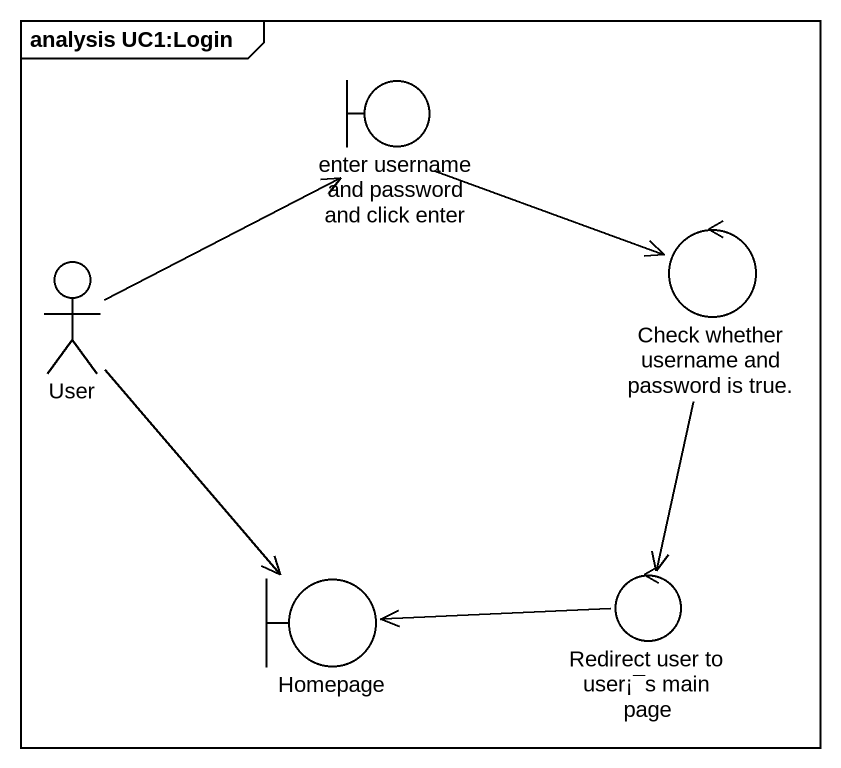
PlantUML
@startuml
mainframe analysis UC1:Login
boundary "enter username and password and click enter" as enter_username_and_password
actor User
control "Check whether username and password is true." as Check_whether_username_and
boundary Homepage
control "Redirect user to user¡¯s main page" as Redirect_user_to_user_s
enter_username_and_password -right-> Check_whether_username_and
User -up-> enter_username_and_password
User --> Homepage
Check_whether_username_and --> Redirect_user_to_user_s
Redirect_user_to_user_s -left-> Homepage
@enduml
